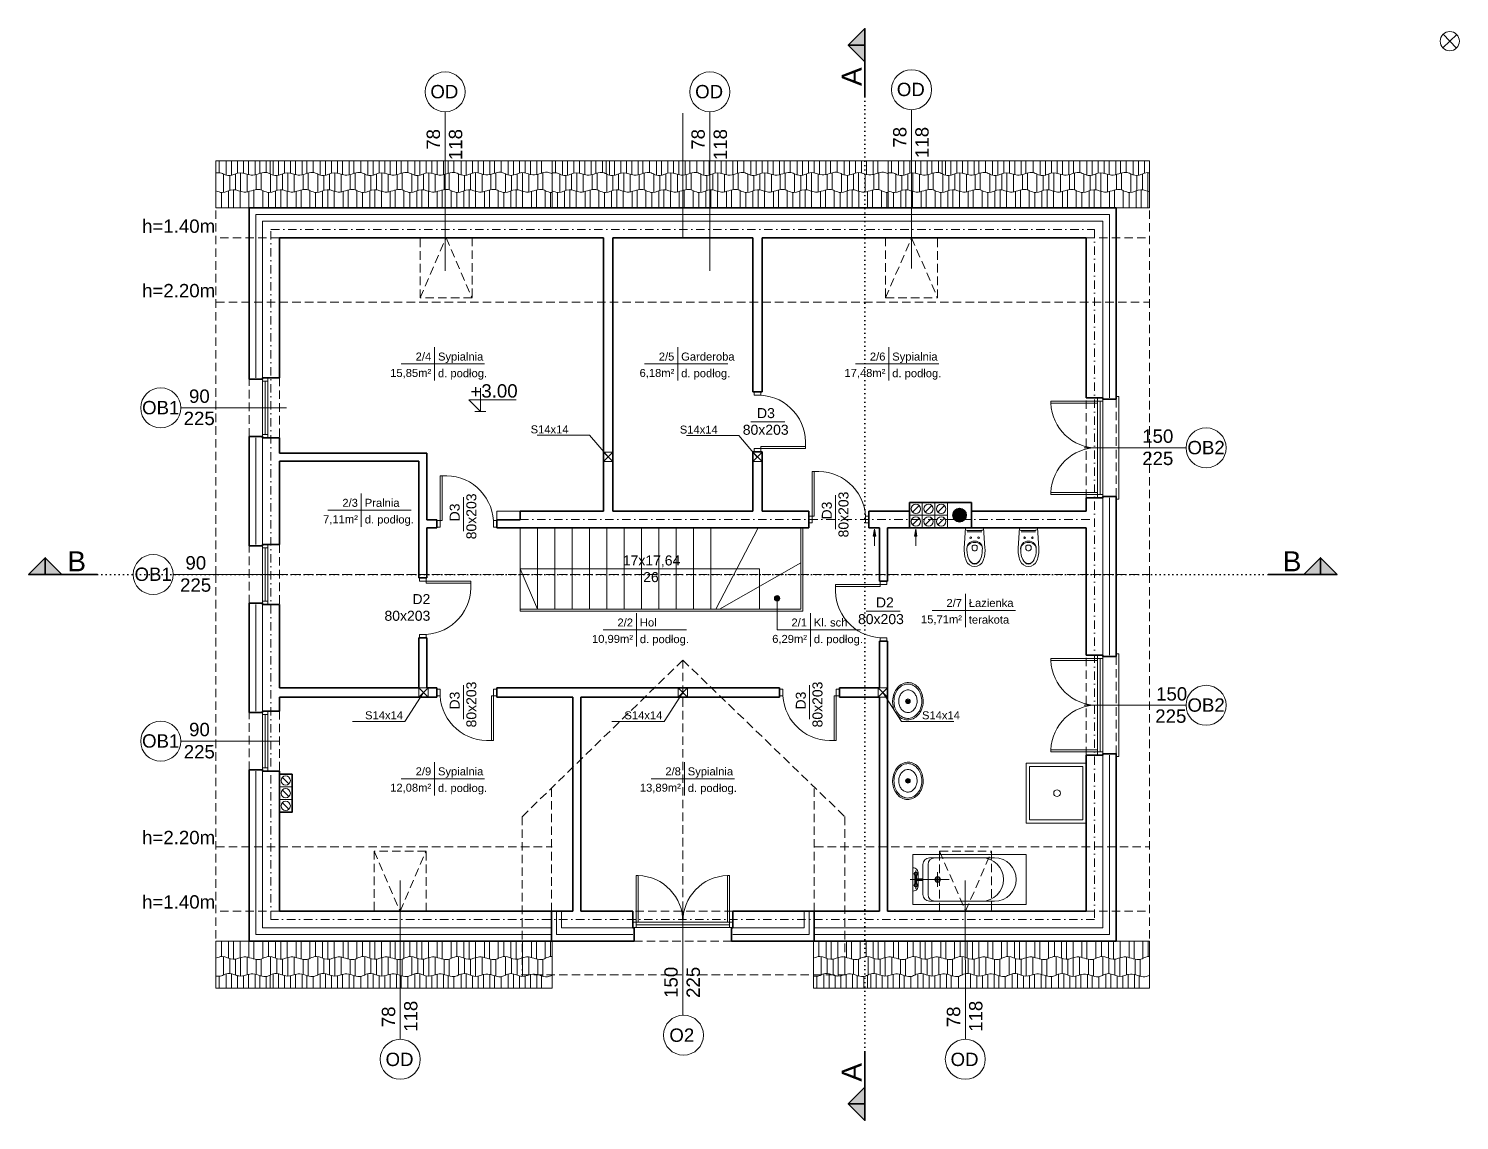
# Model space of a CAD drawing. Header units: millimetres. Extents: x -13512 to 19537, y -6523 to 6166.
# Drawn here: x 2727 to 4873, y -608 to 1030 of the extents above; entities that cross this region are included whole.
import ezdxf

# ---------------------------------------------------------------- set-up
doc = ezdxf.new("R2010")
doc.units = ezdxf.units.MM
for name, pattern in [('DASHDOT', [25.4, 12.7, -6.35, 0, -6.35]), ('DASHED', [19.05, 12.7, -6.35]), ('DOT', [6.35, 0, -6.35])]:
    doc.linetypes.add(name, pattern=pattern)
doc.layers.get('0').update_dxf_attribs({"lineweight": 0})
for name, color, linetype, lineweight in [('A-ELEWACJA CIENKA', 11, 'Continuous', 13), ('A-murowane', 3, 'Continuous', 35), ('A-osie', 7, 'DASHDOT', 5), ('A-p.widokowa', 6, 'Continuous', 15), ('A-p.widokowa-RefEdit0', 6, 'Continuous', 15), ('A-pod', 6, 'DASHED', 15), ('A-schody', 2, 'Continuous', 5), ('A-stolarka', 1, 'Continuous', 5), ('A-w.ocieplenie', 4, 'BATTING', 5), ('A-wykończenie', 4, 'Continuous', 5), ('A17_OPIS_WARSTW', 22, 'Continuous', 9), ('B-linia przekrojowa', 255, 'DOT', 30), ('B-opis', 7, 'Continuous', 0)]:
    doc.layers.add(name, color=color, linetype=linetype, lineweight=lineweight)
doc.layers.add('A-meble', color=7, linetype='Continuous', lineweight=5, true_color=0x8a8a8a)
doc.layers.add('oznaczenia niedr', color=7, linetype='Continuous', lineweight=0, plot=False)
doc.layers.get('A17_OPIS_WARSTW').off()
doc.styles.add('APLUS', font='arial.ttf', dxfattribs={"width": 0.6})
doc.styles.get("Standard").update_dxf_attribs({"font": 'arial.ttf'})
doc.linetypes.add('BATTING', pattern='A,0.00254,-2.54,[134,ltypeshp.shx,S=2.54,R=0,X=-2.54,Y=0],-5.08,[134,ltypeshp.shx,S=2.54,R=180,X=2.54,Y=0],-2.54', length=10.16254)

# ---------------------------------------------------------------- blocks, each defined once
blk = doc.blocks.new('A$C4D3D61A9')
at = {"layer": 'A-stolarka'}
for points in [[(5, 5), (8, 5), (8, 72), (5, 72)], [(0, -5), (5, -5), (5, 5), (0, 5)], [(85, -5), (90, -5), (90, 5), (85, 5)]]:
    blk.add_lwpolyline(points, close=True, dxfattribs=at)
blk.add_arc((13.4, 0.4), 71.8, 3.6579, 94.2871, dxfattribs=at)
blk = doc.blocks.new('A$C386A056A')
at = {"layer": 'A-stolarka'}
for p, q in [((-25, 0), (-25, -90)), ((-17, 0), (-17, -90)), ((-25, -5), (-17, -5)), ((-21, -5), (-21, -85)), ((-25, -85), (-17, -85))]:
    blk.add_line(p, q, dxfattribs=at)
blk = doc.blocks.new('A$C142B1280')
at = {"layer": 'A-stolarka'}
for p, q in [((-8, 150), (-8, 0)), ((-8, 145), (0, 145)), ((-4, 145), (-4, 5)), ((0, 150), (0, 0)), ((-8, 5), (0, 5))]:
    blk.add_line(p, q, dxfattribs=at)
blk = doc.blocks.new('A$C59F40237')
at = {"layer": 'A-p.widokowa-RefEdit0'}
for p, q in [((8.1, 25.6), (8.1, 2.6)), ((18.7, 25.6), (18.7, 0.2)), ((26.4, -1.5), (26.4, 25.6)), ((36.2, 25.6), (36.2, 0.7)), ((49.5, 1.1), (49.5, 25.6)), ((57, -1.2), (57, 25.6)), ((70.1, -0.2), (70.1, 25.6))]:
    blk.add_line(p, q, dxfattribs=at)
blk.add_open_spline([(0, 0), (3.1, 1.3), (11.6, 5), (25.6, -5.2), (40.3, 3.8), (49.5, 1.1), (53.2, 0), (56.8, -1.2), (62.8, -3.2), (68.4, -1), (70.6, 0)], degree=3, knots=[0, 0, 0, 0, 9.666865, 26.644915, 43.34195, 54.677882, 54.677882, 54.677882, 65.547939, 72.653896, 72.653896, 72.653896, 72.653896], dxfattribs=at)
blk = doc.blocks.new('A$C78BC5D11')
at = {"layer": 'A-p.widokowa'}
for p, q in [((0, 27.5), (0, 0)), ((9.1, 24.6), (9.1, 2.2)), ((17.8, 23.7), (17.8, -0.1)), ((25.5, -1.9), (25.5, 25.9)), ((35.3, 26.7), (35.3, 0.3)), ((48.6, 0.7), (48.6, 23.1)), ((56.1, -1.6), (56.1, 23.7))]:
    blk.add_line(p, q, dxfattribs=at)
blk.add_open_spline([(0, 0), (2.8, 1.2), (11, 4.4), (24.7, -5.6), (39.4, 3.5), (48.6, 0.7), (52.4, -0.4), (56, -1.6), (61.9, -3.5), (67.5, -1.4), (69.7, -0.4), (69.7, -0.4), (69.7, -0.4), (69.7, -0.4), (70, -0.2), (70.2, -0.1), (70.5, 0)], degree=3, knots=[73.574951, 73.574951, 73.574951, 73.574951, 82.320761, 99.298811, 115.995846, 127.331778, 127.331778, 127.331778, 138.201835, 145.307792, 145.307792, 145.307792, 145.332598, 145.332598, 145.332598, 146.160665, 146.160665, 146.160665, 146.160665], dxfattribs=at)
blk = doc.blocks.new('A$C3E720E91')
at = {"layer": 'A-p.widokowa'}
for p, q in [((15.4, -18.3), (15.4, 3.2)), ((23.3, 3.6), (23.3, -18.3)), ((32.4, 0.5), (32.4, -18.3)), ((41.1, 0.4), (41.1, -18.4)), ((48.9, -18.3), (48.9, 2.6)), ((58.6, 2.7), (58.6, -18.3)), ((65.6, 0.7), (65.6, -18.3)), ((4.9, -18.3), (4.9, -0.4))]:
    blk.add_line(p, q, dxfattribs=at)
blk = doc.blocks.new('A$C23497A29')
at = {"layer": 'A-p.widokowa'}
for p, q in [((50, 0), (0, 0)), ((0, -70.6), (0, 0)), ((8.1, 0), (8.1, -23)), ((18.7, 0), (18.7, -25.4)), ((26.4, -27.2), (26.4, 0)), ((36.2, 0), (36.2, -24.9)), ((49.5, -24.5), (49.5, 0)), ((57, -26.8), (57, 0)), ((70.1, -25.8), (70.1, 0)), ((501.8, 0), (501.8, -23)), ((504, 0), (504, -70.6)), ((4.9, -70.6), (4.9, -52.7)), ((15.4, -70.6), (15.4, -49.1)), ((23.3, -48.8), (23.3, -70.6)), ((32.4, -51.8), (32.4, -70.6)), ((41.1, -52), (41.1, -70.8)), ((48.9, -70.6), (48.9, -49.7)), ((58.6, -49.6), (58.6, -70.6)), ((65.6, -51.6), (65.6, -70.6)), ((81.1, -51), (81.1, -70.6)), ((0, -70.6), (504, -70.6))]:
    blk.add_line(p, q, dxfattribs=at)
for points, knots in [([(0, -25.6), (3.1, -24.3), (11.6, -20.7), (25.6, -30.8), (40.3, -21.8), (49.5, -24.5), (53.2, -25.6), (56.8, -26.8), (62.8, -28.8), (68.4, -26.7), (70.6, -25.6)], [0, 0, 0, 0, 9.666865, 26.644915, 43.34195, 54.677882, 54.677882, 54.677882, 65.547939, 72.653896, 72.653896, 72.653896, 72.653896]), ([(494.2, -25.6), (496.8, -24.3), (500.2, -22.8), (503.7, -23), (504, -23)], [0, 0, 0, 0, 9.666865, 10.690457, 10.690457, 10.690457, 10.690457]), ([(0, -52.3), (1.6, -52.7), (5.5, -53.1), (9.3, -51.7), (11.5, -50.6), (11.5, -50.6), (11.5, -50.6), (11.5, -50.6), (11.7, -50.5), (12, -50.4), (12.2, -50.2)], [133.300499, 133.300499, 133.300499, 133.300499, 138.201835, 145.307792, 145.307792, 145.307792, 145.332598, 145.332598, 145.332598, 146.160665, 146.160665, 146.160665, 146.160665]), ([(11.5, -50.6), (14.2, -49.4), (22.5, -46.2), (36.2, -56.2), (50.9, -47.2), (60.1, -49.9), (63.8, -51), (67.4, -52.2), (73.4, -54.2), (79, -52), (81.2, -51), (81.2, -51), (81.2, -51), (81.2, -51), (81.4, -50.9), (81.7, -50.7), (82, -50.6)], [73.574951, 73.574951, 73.574951, 73.574951, 82.320761, 99.298811, 115.995846, 127.331778, 127.331778, 127.331778, 138.201835, 145.307792, 145.307792, 145.307792, 145.332598, 145.332598, 145.332598, 146.160665, 146.160665, 146.160665, 146.160665])]:
    blk.add_open_spline(points, degree=3, knots=knots, dxfattribs=at)
for p in [(70.6, -25.6), (141.2, -25.6), (211.8, -25.6), (282.4, -25.6), (353, -25.6), (423.6, -25.6)]:
    blk.add_blockref('A$C59F40237', p, dxfattribs=at)
at = {"layer": 'A-schody'}
for name, p in [('A$C78BC5D11', (11.5, -50.6)), ('A$C78BC5D11', (82, -50.6)), ('A$C78BC5D11', (152.5, -50.6)), ('A$C78BC5D11', (223, -50.6)), ('A$C78BC5D11', (293.5, -50.7)), ('A$C78BC5D11', (363.7, -50.9)), ('A$C78BC5D11', (433.9, -51)), ('A$C3E720E91', (70.5, -52.1)), ('A$C3E720E91', (140.9, -52.3)), ('A$C3E720E91', (212.3, -52.3)), ('A$C3E720E91', (282.6, -52.3)), ('A$C3E720E91', (352, -52.4)), ('A$C3E720E91', (422.7, -52.4))]:
    blk.add_blockref(name, p, dxfattribs=at)
blk = doc.blocks.new('A$C3D9378BC')
at = {"layer": 'A-p.widokowa'}
h = blk.add_hatch(color=256, dxfattribs=at)
h.dxf.hatch_style = 1
h.paths.add_polyline_path([(2, 25), (0, 14.1), (3.9, 14.1)])
blk.add_lwpolyline([(3.9, 14.1), (2, 25), (0, 14.1)], close=True, dxfattribs=at)
blk.add_lwpolyline([(2, 14.1), (2, 0)], dxfattribs=at)
blk = doc.blocks.new('A$C1D237BEF')
at = {"layer": 'A-meble'}
for p, q in [((0, 0), (0, 75)), ((0, 75), (170, 75)), ((25, 70), (122.5, 70)), ((170, 0), (170, 75)), ((3.1, 43.6), (3.1, 31.4)), ((4.4, 51.1), (4.4, 23.5)), ((5.6, 43.6), (5.6, 31.4)), ((7.7, 46.2), (7.7, 38.7)), ((15, 15), (15, 60)), ((22.7, 15), (22.7, 60)), ((37.1, 26.5), (37.1, 48.5)), ((-4.1, 37.5), (54.4, 37.5)), ((5.6, 38.7), (15, 38.7)), ((5.6, 36.2), (15, 36.2)), ((7.7, 36.2), (7.7, 28.9)), ((15, 38.7), (15, 36.2)), ((170, 0), (0, 0)), ((122.5, 5), (25, 5))]:
    blk.add_line(p, q, dxfattribs=at)
for centre, radius in [((4.4, 46.1), 2.76), ((4.4, 46.1), 1.99), ((4.4, 28.9), 2.76), ((4.4, 28.9), 1.99), ((37.1, 37.5), 4.11), ((37.1, 37.5), 2.57)]:
    blk.add_circle(centre, radius, dxfattribs=at)
for centre, radius, start, end in [((25, 60), 10, 90, 180), ((32.7, 60), 10, 90, 180), ((103.4, 37.5), 32.5, 270, 90), ((122.5, 37.5), 32.5, 270, 90), ((0.3, 47.4), 7.5, 350.4581, 92.3604), ((0.3, 27.7), 7.5, 267.6396, 9.5419), ((25, 15), 10, 180, 270), ((32.7, 15), 10, 180, 270)]:
    blk.add_arc(centre, radius, start, end, dxfattribs=at)
blk = doc.blocks.new('A$C228138E2')
at = {"layer": 'A-meble'}
for p, q in [((-2.4, -3.1), (2.2, -3.1)), ((-0.1, -5.4), (-0.1, -0.8))]:
    blk.add_line(p, q, dxfattribs=at)
at = {"layer": 'A-meble', "linetype": 'Continuous'}
for points in [[(-1, -31.1, 0.117634), (7.6, -29.3, 0.104469), (15.5, -23.4, 0.090016), (20.6, -14.7, 0.08192), (22.8, -3.8, 0.08192), (21.3, 7.2, 0.090016), (16.7, 16.1, 0.104469), (9.3, 22.6, 0.117634), (0.8, 24.9, 0.117634), (-7.8, 23.1, 0.104469), (-15.7, 17.2, 0.090016), (-20.8, 8.5, 0.08192), (-23, -2.4, 0.08192), (-21.5, -13.4, 0.090016), (-16.9, -22.4, 0.104469), (-9.5, -28.8, 0.117634)], [(-0.5, -28.9, 0.118622), (7.3, -27.1, 0.104678), (14.4, -21.6, 0.089562), (19, -13.5, 0.081185), (20.8, -3.4, 0.081185), (19.3, 6.7, 0.089562), (14.9, 14.9, 0.104678), (8, 20.7, 0.118622), (0.3, 22.7, 0.118622), (-7.5, 20.9, 0.104678), (-14.6, 15.3, 0.089562), (-19.2, 7.3, 0.081185), (-21, -2.8, 0.081185), (-19.5, -12.9, 0.089562), (-15.2, -21.1, 0.104678), (-8.2, -26.9, 0.118622)], [(-0.3, -20.1, 0.118283), (4.9, -18.9, 0.104607), (9.5, -15.2, 0.089718), (12.5, -9.9, 0.081436), (13.7, -3.3, 0.081436), (12.7, 3.4, 0.089718), (9.8, 8.8, 0.104607), (5.2, 12.6, 0.118283), (0.1, 13.9, 0.118283), (-5.1, 12.7, 0.104607), (-9.7, 9, 0.089718), (-12.7, 3.7, 0.081436), (-13.9, -3, 0.081436), (-12.9, -9.6, 0.089718), (-10, -15, 0.104607), (-5.4, -18.8, 0.118283)]]:
    blk.add_lwpolyline(points, format="xyb", close=True, dxfattribs=at)
at = {"layer": 'A-meble'}
for radius in [3.43, 2.29]:
    blk.add_circle((-0.1, -3.1), radius, dxfattribs=at)
blk = doc.blocks.new('A$C7B764E71')
at = {"layer": 'A-meble'}
for points in [[(-90, 0), (-90, 90), (0, 90), (0, 0)], [(-85, 5), (-85, 85), (-5, 85), (-5, 5)]]:
    blk.add_lwpolyline(points, close=True, dxfattribs=at)
blk.add_circle((-43.9, 45), 5, dxfattribs=at)
at = {"layer": 'A-meble', "style": 'APLUS', "width": 0.8, "flags": 9}
blk.add_attdef('ESTCODE', (-90, 90), '', height=0.0213, dxfattribs=at)
blk = doc.blocks.new('A$C19D832B9')
at = {"layer": 'A-meble'}
blk.add_lwpolyline([(49.5, -12.6, -0.108747), (30.3, -15.5), (0, -13.5), (0, 13.5), (30.3, 15.5, -0.108747), (49.5, 12.6, -0.297002), (58.1, 0, -0.297002)], format="xyb", close=True, dxfattribs=at)
for points in [[(2.9, -13.7), (3.8, -11.4, 0.092626), (3.9, -10.6), (3.9, 10.3, 0.110215), (3.7, 11.1), (2.5, 13.7)], [(33.4, -11.5, 0.140223), (47.8, -8.2, 0.280577), (53.5, 0, 0.280577), (47.8, 8.2, 0.140223), (33.4, 11.5, 0.496783), (19.9, 0, 0.496783), (33.4, -11.5, -0.492052), (21.8, 0, -0.492052), (33.4, 11.5)], [(32.2, -3.9), (28.2, -3.9, -0.414214), (26.2, -1.9), (26.2, 0), (26.2, 1.8, -0.414214), (28.2, 3.8), (32.2, 3.8)], [(47.6, -8.4, 0.255814), (54.7, 0, 0.255814), (47.6, 8.4)]]:
    blk.add_lwpolyline(points, format="xyb", dxfattribs=at)
blk.add_lwpolyline([(6.1, -11), (6.1, 10.7)], dxfattribs=at)
for centre in [(14.8, 5.8), (14.8, -5.8)]:
    blk.add_circle(centre, 1.28, dxfattribs=at)
blk.add_arc((30.4, 0), 4.2, 294.6859, 65.3141, dxfattribs=at)
blk = doc.blocks.new('A$C206D636A')
at = {"layer": 'A-murowane'}
h = blk.add_hatch(color=256, dxfattribs=at)
h.dxf.hatch_style = 1
h.paths.add_polyline_path([(-180, -416, 1), (-200, -416, 0.178765), (-197.6, -422.5), (-182.4, -422.5, 0.178765)])
h.paths.add_polyline_path([(-182.4, -422.5), (-197.6, -422.5, 0.460566)])
for p, q in [((-265, -397), (-265, -435)), ((-265, -397), (-172, -397)), ((-172, -397), (-172, -435))]:
    blk.add_line(p, q, dxfattribs=at)
blk.add_circle((-190, -416), 10, dxfattribs=at)
at = {"layer": 'A-p.widokowa'}
for p, q in [((-260.4, -411.4), (-250.6, -401.6)), ((-246, -397), (-246, -435)), ((-241.4, -411.4), (-231.6, -401.6)), ((-227, -397), (-227, -435)), ((-222.4, -411.4), (-212.6, -401.6)), ((-208, -397), (-208, -435)), ((-265, -416), (-208, -416)), ((-260.4, -430.4), (-250.6, -420.6)), ((-241.4, -430.4), (-231.6, -420.6)), ((-222.4, -430.4), (-212.6, -420.6))]:
    blk.add_line(p, q, dxfattribs=at)
for centre in [(-255.5, -406.5), (-236.5, -406.5), (-217.5, -406.5), (-255.5, -425.5), (-236.5, -425.5), (-217.5, -425.5)]:
    blk.add_circle(centre, 7, dxfattribs=at)
blk = doc.blocks.new('A$C560A2D75')
at = {"layer": 'A-murowane'}
h = blk.add_hatch(color=256, dxfattribs=at)
h.dxf.hatch_style = 1
h.paths.add_polyline_path([(-78.5, 25), (-53.5, 0), (-103.5, 0)])
blk.add_line((-103.5, 0), (0, 0), dxfattribs=at)
blk.add_lwpolyline([(-78.5, 0), (-78.5, 25), (-53.5, 0), (-103.5, 0), (-78.5, 25)], dxfattribs=at)
blk = doc.blocks.new('A$C7E556D42')
at = {"layer": 'B-linia przekrojowa'}
for p, q in [((-877, -1515.3), (-877, 18.8)), ((-2027.5, -800), (-272.5, -800))]:
    blk.add_line(p, q, dxfattribs=at)
at = {"layer": 'A17_OPIS_WARSTW', "xscale": -1, "rotation": 90}
blk.add_blockref('A$C560A2D75', (-877, -84.7), dxfattribs=at)
at = {"layer": 'A17_OPIS_WARSTW'}
blk.add_blockref('A$C560A2D75', (-2027.5, -800), dxfattribs=at)
at = {"layer": 'A17_OPIS_WARSTW', "xscale": -1}
blk.add_blockref('A$C560A2D75', (-272.5, -800), dxfattribs=at)
at = {"layer": 'A17_OPIS_WARSTW', "rotation": 90}
blk.add_blockref('A$C560A2D75', (-877, -1515.3), dxfattribs=at)
at = {"layer": 'B-opis', "char_height": 30, "rotation": 90}
for insert, attachment_point in [((-911.8, -39.3), 3), ((-911.8, -1560.7), 1)]:
    blk.add_mtext_dynamic_manual_height_columns('A', width=13.143, gutter_width=12.5, heights=[0], dxfattribs=dict(at, insert=insert, attachment_point=attachment_point))
at = {"layer": 'B-opis', "char_height": 30, "attachment_point": 1}
for insert in [(-2072.8, -765.2), (-250.4, -765.2)]:
    blk.add_mtext_dynamic_manual_height_columns('B', width=13.143, gutter_width=12.5, heights=[0], dxfattribs=dict(at, insert=insert))
blk = doc.blocks.new('A$C443F3476')
at = {"layer": 'A-p.widokowa'}
for p, q in [((19, 57), (0, 57)), ((4.6, 52.4), (14.4, 42.6)), ((19, 57), (19, 0)), ((19, 38), (0, 38)), ((4.6, 33.4), (14.4, 23.6)), ((19, 19), (0, 19)), ((19, 0), (0, 0)), ((4.6, 14.4), (14.4, 4.6))]:
    blk.add_line(p, q, dxfattribs=at)
for centre in [(9.5, 47.5), (9.5, 28.5), (9.5, 9.5)]:
    blk.add_circle(centre, 7, dxfattribs=at)
blk = doc.blocks.new('A$C0FE335D2')
at = {"layer": 'A-p.widokowa'}
for p, q in [((0, 0), (14, -14)), ((0, -14), (14, 0))]:
    blk.add_line(p, q, dxfattribs=at)
blk.add_lwpolyline([(0, 0), (14, 0), (14, -14), (0, -14), (0, 0)], dxfattribs=at)

msp = doc.modelspace()

# ---------------------------------------------------------------- hatches: boundary and pattern name
at = {"layer": 'B-opis'}
h = msp.add_hatch(color=256, dxfattribs=at)
h.dxf.hatch_style = 1
edge = h.paths.add_edge_path()
edge.add_arc((3849.7, 175.2), 4.09, 0, 360)

# ---------------------------------------------------------------- linework, layer by layer
for p, q in [((3103.3, 716), (3103.3, 716)), ((3387.2, 472.8), (3458.4, 472.8)), ((3387.2, 472.8), (3404.7, 455.3)), ((3404.7, 455.3), (3404.7, 490.3)), ((3412.9, 455.3), (3396.4, 455.3))]:
    msp.add_line(p, q)
at = {"layer": 'A-ELEWACJA CIENKA'}
msp.add_line((3708.3, 716), (3708.3, 902.9), dxfattribs=at)
at = {"layer": 'A-murowane'}
for p, q in [((3058.3, 761), (3058.3, 504)), ((3058.3, 761), (4358.3, 761)), ((3103.3, 716), (3589.3, 716)), ((3103.3, 716), (3103.3, 506)), ((3589.3, 716), (3589.3, 306)), ((3603.3, 716), (3603.3, 306)), ((3603.3, 716), (3813.3, 716)), ((3813.3, 716), (3813.3, 485)), ((3827.3, 716), (3827.3, 485)), ((3827.3, 716), (4313.3, 716)), ((4313.3, 716), (4313.3, 476)), ((3078.3, 506), (3103.3, 506)), ((3813.3, 485), (3827.3, 485)), ((4313.3, 476), (4338.3, 476)), ((3058.3, 418), (3058.3, 254)), ((3078.3, 416), (3103.3, 416)), ((3103.3, 416), (3103.3, 393)), ((3103.3, 393), (3324.3, 393)), ((3324.3, 393), (3324.3, 293)), ((3813.3, 395), (3827.3, 395)), ((3813.3, 395), (3813.3, 306)), ((3827.3, 395), (3827.3, 306)), ((3103.3, 381), (3312.3, 381)), ((3103.3, 381), (3103.3, 256)), ((3312.3, 381), (3312.3, 206)), ((4313.3, 326), (4338.3, 326)), ((4313.3, 326), (4313.3, 306)), ((3464.3, 306), (3464.3, 293)), ((3464.3, 306), (3589.3, 306)), ((3603.3, 306), (3813.3, 306)), ((3827.3, 306), (3897.3, 306)), ((3897.3, 306), (3897.3, 281)), ((3987.3, 306), (3987.3, 281)), ((3987.3, 306), (4048.3, 306)), ((4141.3, 306), (4313.3, 306)), ((3324.3, 293), (3339.3, 293)), ((3324.3, 281), (3339.3, 281)), ((3324.3, 281), (3324.3, 206)), ((3339.3, 293), (3339.3, 281)), ((3429.3, 293), (3464.3, 293)), ((3429.3, 293), (3429.3, 281)), ((3429.3, 281), (3464.3, 281)), ((3464.3, 281), (3897.3, 281)), ((3987.3, 281), (4003.3, 281)), ((4003.3, 281), (4003.3, 201)), ((4015.3, 281), (4015.3, 201)), ((4015.3, 281), (4313.3, 281)), ((4313.3, 281), (4313.3, 90)), ((3078.3, 256), (3103.3, 256)), ((3324.3, 206), (3312.3, 206)), ((4003.3, 201), (4015.3, 201)), ((3058.3, 168), (3058.3, 4)), ((3078.3, 166), (3103.3, 166)), ((3103.3, 166), (3103.3, 41)), ((3324.3, 116), (3312.3, 116)), ((3312.3, 116), (3312.3, 41)), ((3324.3, 116), (3324.3, 41)), ((4003.3, 111), (4015.3, 111)), ((4003.3, 111), (4003.3, 41)), ((4015.3, 111), (4015.3, -294)), ((4313.3, 90), (4338.3, 90)), ((3103.3, 41), (3312.3, 41)), ((3103.3, 27), (3339.3, 27)), ((3103.3, 27), (3103.3, 6)), ((3324.3, 41), (3339.3, 41)), ((3339.3, 41), (3339.3, 27)), ((3429.3, 41), (3429.3, 27)), ((3429.3, 41), (3853.3, 41)), ((3429.3, 27), (3543.3, 27)), ((3543.3, 27), (3543.3, -294)), ((3555.3, 27), (3555.3, -294)), ((3555.3, 27), (3853.3, 27)), ((3853.3, 41), (3853.3, 27)), ((3943.3, 41), (3943.3, 27)), ((3943.3, 41), (4003.3, 41)), ((3943.3, 27), (4003.3, 27)), ((4003.3, 27), (4003.3, -294)), ((3078.3, 6), (3103.3, 6)), ((4313.3, -60), (4338.3, -60)), ((4313.3, -60), (4313.3, -294)), ((3058.3, -82), (3058.3, -339)), ((3078.3, -84), (3103.3, -84)), ((3103.3, -84), (3103.3, -294)), ((3103.3, -294), (3543.3, -294)), ((3511.3, -339), (3511.3, -294)), ((3555.3, -294), (3633.3, -294)), ((3633.3, -294), (3633.3, -319)), ((3783.3, -294), (3783.3, -319)), ((3783.3, -294), (4003.3, -294)), ((3905.3, -339), (3905.3, -294)), ((4015.3, -294), (4313.3, -294))]:
    msp.add_line(p, q, dxfattribs=at)
for points in [[(4358.3, 474), (4358.3, 761)], [(3078.3, 506), (3078.3, 504), (3058.3, 504)], [(4338.3, 476), (4338.3, 474), (4358.3, 474)], [(3078.3, 416), (3078.3, 418), (3058.3, 418)], [(4338.3, 90), (4338.3, 88), (4358.3, 88), (4358.3, 328)], [(4338.3, 326), (4338.3, 328), (4358.3, 328)], [(3078.3, 256), (3078.3, 254), (3058.3, 254)], [(3078.3, 166), (3078.3, 168), (3058.3, 168)], [(3078.3, 6), (3078.3, 4), (3058.3, 4)], [(4338.3, -60), (4338.3, -58), (4358.3, -58), (4358.3, -339)], [(3078.3, -84), (3078.3, -82), (3058.3, -82)], [(3103.3, -88.7), (3122.3, -88.7), (3122.3, -145.7), (3103.3, -145.7)], [(3633.3, -319), (3635.3, -319), (3635.3, -339), (3058.3, -339)], [(3783.3, -319), (3781.3, -319), (3781.3, -339), (4358.3, -339)]]:
    msp.add_lwpolyline(points, dxfattribs=at)
at = {"layer": 'A-osie'}
for p, q in [((3090.8, -306.5), (3090.8, 728.5)), ((3090.8, 728.5), (4325.8, 728.5)), ((4325.8, 728.5), (4325.8, -306.5)), ((3464.3, 293.5), (4325.8, 293.5)), ((4325.8, -306.5), (3090.8, -306.5))]:
    msp.add_line(p, q, dxfattribs=at)
at = {"layer": 'A-p.widokowa'}
for p, q in [((4016.3, 831.6), (4408.3, 831.6)), ((4016.3, 831.6), (4016.3, 761)), ((4021.2, 831.6), (4021.2, 813.7)), ((4031.7, 831.6), (4031.7, 810.1)), ((4039.6, 809.8), (4039.6, 831.6)), ((4048.7, 812.8), (4048.7, 831.6)), ((4057.4, 813), (4057.4, 831.8)), ((4065.2, 831.6), (4065.2, 810.7)), ((4074.9, 810.6), (4074.9, 831.6)), ((4081.9, 812.6), (4081.9, 831.6)), ((4097.4, 812), (4097.4, 831.6)), ((4373.2, 831.6), (4373.2, 813.7)), ((4383.7, 831.6), (4383.7, 810.1)), ((4391.6, 809.8), (4391.6, 831.6)), ((4400.7, 812.8), (4400.7, 831.6)), ((4408.3, 761), (4408.3, 831.6)), ((4380, 784.4), (4380, 811.9)), ((4389.1, 787.3), (4389.1, 809.6)), ((4397.8, 788.1), (4397.8, 812)), ((4405.5, 813.8), (4405.5, 785.9)), ((4024.4, 761), (4024.4, 784)), ((4035, 761), (4035, 786.4)), ((4042.8, 788.2), (4042.8, 761)), ((4052.5, 761), (4052.5, 785.9)), ((4065.8, 785.5), (4065.8, 761)), ((4073.3, 787.8), (4073.3, 761)), ((4086.5, 786.8), (4086.5, 761)), ((4066.3, 761), (4016.3, 761)), ((4358.3, 761), (4408.3, 761)), ((4358.3, -339), (4408.3, -339))]:
    msp.add_line(p, q, dxfattribs=at)
for points in [[(4358.3, 328), (4358.3, 324), (4362.3, 324), (4362.3, 474), (4362.3, 478), (4358.3, 478)], [(4358.3, -58), (4358.3, -62), (4362.3, -62), (4362.3, 88), (4362.3, 92), (4358.3, 92)]]:
    msp.add_lwpolyline(points, dxfattribs=at)
for points, knots in [([(4016.3, 813.3), (4017.9, 813.7), (4021.8, 814.1), (4025.6, 812.7), (4027.8, 811.6), (4027.8, 811.6), (4027.8, 811.6), (4027.8, 811.6), (4028.1, 811.5), (4028.3, 811.4), (4028.6, 811.2)], [133.300499, 133.300499, 133.300499, 133.300499, 138.201835, 145.307792, 145.307792, 145.307792, 145.332598, 145.332598, 145.332598, 146.160665, 146.160665, 146.160665, 146.160665]), ([(4027.8, 811.6), (4030.6, 810.4), (4038.8, 807.2), (4052.5, 817.2), (4067.2, 808.2), (4076.4, 810.9), (4080.1, 812), (4083.7, 813.2), (4089.7, 815.2), (4095.3, 813), (4097.5, 812), (4097.5, 812), (4097.5, 812), (4097.5, 812), (4097.8, 811.9), (4098, 811.7), (4098.3, 811.6)], [73.574951, 73.574951, 73.574951, 73.574951, 82.320761, 99.298811, 115.995846, 127.331778, 127.331778, 127.331778, 138.201835, 145.307792, 145.307792, 145.307792, 145.332598, 145.332598, 145.332598, 146.160665, 146.160665, 146.160665, 146.160665]), ([(4380, 811.9), (4382.8, 810.7), (4391, 807.5), (4400.5, 814.3), (4407.2, 813.7), (4408.3, 813.5)], [73.574951, 73.574951, 73.574951, 73.574951, 82.320761, 99.298811, 102.849664, 102.849664, 102.849664, 102.849664]), ([(4016.3, 786.6), (4019.4, 785.3), (4027.9, 781.6), (4042, 791.8), (4056.6, 782.8), (4065.8, 785.5), (4069.6, 786.6), (4073.2, 787.8), (4079.1, 789.8), (4084.7, 787.7), (4086.9, 786.6)], [0, 0, 0, 0, 9.666865, 26.644915, 43.34195, 54.677882, 54.677882, 54.677882, 65.547939, 72.653896, 72.653896, 72.653896, 72.653896])]:
    msp.add_open_spline(points, degree=3, knots=knots, dxfattribs=at)
at = {"layer": 'A-p.widokowa-RefEdit0'}
for p, q in [((4377.4, 761), (4377.4, 784)), ((4388, 761), (4388, 786.4)), ((4395.7, 788.2), (4395.7, 761)), ((4405.5, 761), (4405.5, 785.9))]:
    msp.add_line(p, q, dxfattribs=at)
msp.add_open_spline([(4369.3, 786.6), (4372.4, 785.3), (4380.9, 781.6), (4393.9, 791.1), (4403.9, 786.2), (4408.3, 785.2)], degree=3, knots=[0, 0, 0, 0, 9.666865, 26.644915, 40.231997, 40.231997, 40.231997, 40.231997], dxfattribs=at)
at = {"layer": 'A-pod'}
for p, q in [((3008.3, 211), (3008.3, 761)), ((4408.3, 211), (4408.3, 761)), ((3103.3, 716), (3008.3, 716)), ((4313.3, 716), (4408.3, 716)), ((3008.3, 619.3), (4408.3, 619.3)), ((3058.3, 418), (3058.3, 504)), ((3103.3, 506), (3103.3, 416)), ((4313.3, 326), (4313.3, 476)), ((4358.3, 474), (4358.3, 328)), ((3058.3, 168), (3058.3, 254)), ((3103.3, 256), (3103.3, 166)), ((3008.3, 211), (3008.3, -339)), ((3008.3, 211), (4408.3, 211)), ((4408.3, 211), (4408.3, -339)), ((4313.3, -60), (4313.3, 90)), ((4358.3, 88), (4358.3, -58)), ((3467.3, -152.3), (3708.3, 82.5)), ((3708.3, 82.5), (3951.3, -152.2)), ((3708.3, 82.5), (3708.3, -389.3)), ((3058.3, -82), (3058.3, 4)), ((3103.3, 6), (3103.3, -84)), ((3511.3, -294), (3511.3, -109.4)), ((3905.3, -294), (3905.3, -107.8)), ((3467.3, -152.3), (3467.3, -383.2)), ((3951.3, -152.2), (3951.3, -389.6)), ((3008.3, -197.3), (3512.3, -197.3)), ((3906.3, -197.3), (4408.3, -197.3)), ((3103.3, -294), (3008.3, -294)), ((3783.3, -294), (3633.3, -294)), ((4313.3, -294), (4408.3, -294)), ((3635.3, -339), (3781.3, -339)), ((3465.7, -389.6), (3953, -389.6))]:
    msp.add_line(p, q, dxfattribs=at)
for points in [[(3314.3, 626), (3314.3, 716), (3392.3, 716), (3392.3, 626)], [(4090.3, 626), (4090.3, 716), (4012.3, 716), (4012.3, 626)], [(3245.3, -204), (3245.3, -294), (3323.3, -294), (3323.3, -204)], [(4171.3, -204), (4171.3, -294), (4093.3, -294), (4093.3, -204)]]:
    msp.add_lwpolyline(points, close=True, dxfattribs=at)
for points in [[(3314.3, 626), (3353.3, 716), (3392.3, 626)], [(4012.3, 626), (4051.3, 716), (4090.3, 626)], [(3245.3, -204), (3284.3, -294), (3323.3, -204)], [(4093.3, -204), (4132.3, -294), (4171.3, -204)]]:
    msp.add_lwpolyline(points, dxfattribs=at)
at = {"layer": 'A-schody'}
for p, q in [((3464.3, 156), (3464.3, 281)), ((3490.3, 159), (3490.3, 281)), ((3516.3, 159), (3516.3, 281)), ((3542.3, 159), (3542.3, 281)), ((3568.3, 159), (3568.3, 281)), ((3594.3, 159), (3594.3, 281)), ((3620.3, 159), (3620.3, 281)), ((3646.3, 159), (3646.3, 281)), ((3672.3, 159), (3672.3, 281)), ((3698.3, 159), (3698.3, 281)), ((3724.3, 159), (3724.3, 281)), ((3750.3, 159), (3750.3, 281)), ((3757.7, 159), (3821.5, 281)), ((3885.3, 159), (3885.3, 281)), ((3888.3, 156), (3888.3, 281)), ((3464.3, 219.5), (3823.3, 219.5)), ((3464.3, 219.5), (3490.3, 159)), ((3763.3, 159), (3885.3, 228.3)), ((3823.3, 159), (3823.3, 219.5)), ((3464.3, 159), (3885.3, 159)), ((3464.3, 156), (3888.3, 156)), ((3763.3, 159), (3885.3, 159)), ((3058.3, -294), (3058.3, -339))]:
    msp.add_line(p, q, dxfattribs=at)
at = {"layer": 'A-stolarka'}
for p, q in [((3379.3, 276.1), (3379.3, 327.1)), ((3429.3, 293), (3429.3, 306)), ((3464.3, 306), (3429.3, 306))]:
    msp.add_line(p, q, dxfattribs=at)
for points in [[(4330.3, 471), (4260.3, 471), (4260.3, 468), (4330.3, 468)], [(4330.3, 331), (4260.3, 331), (4260.3, 334), (4330.3, 334)], [(4330.3, 85), (4260.3, 85), (4260.3, 82), (4330.3, 82)], [(4330.3, -55), (4260.3, -55), (4260.3, -52), (4330.3, -52)], [(3638.3, -310.6), (3638.3, -240.6), (3641.3, -240.6), (3641.3, -310.6)], [(3778.3, -310.6), (3778.3, -240.6), (3775.3, -240.6), (3775.3, -310.6)]]:
    msp.add_lwpolyline(points, dxfattribs=at)
for centre, start, end in [((4329.1, 469.8), 181.5298, 270.9791), ((4329.1, 332.2), 89.0209, 178.4702), ((4329.1, 83.8), 181.5298, 270.9791), ((4329.1, -53.8), 89.0209, 178.4702), ((3639.5, -309.4), 359.0209, 88.4702), ((3777.2, -309.4), 91.5298, 180.9791)]:
    msp.add_arc(centre, 68.8, start, end, dxfattribs=at)
at = {"layer": 'A-w.ocieplenie'}
for p, q in [((3068.3, 751), (4348.3, 751)), ((3068.3, 751), (3068.3, 506)), ((4348.3, 751), (4348.3, 476)), ((3068.3, 416), (3068.3, 256)), ((4348.3, 326), (4348.3, 90)), ((3068.3, 166), (3068.3, 6)), ((4348.3, -60), (4348.3, -329)), ((3068.3, -84), (3068.3, -329)), ((3068.3, -329), (3512.3, -329)), ((3518.8, -329), (3633.3, -329)), ((3783.3, -329), (3898, -329)), ((3905.3, -329), (4348.3, -329))]:
    msp.add_line(p, q, dxfattribs=at)
at = {"layer": 'A-w.ocieplenie', "ltscale": 0.7}
for p, q in [((3518.8, -294), (3518.8, -329)), ((3898, -294), (3898, -329))]:
    msp.add_line(p, q, dxfattribs=at)
at = {"layer": 'A-wykończenie'}
for p, q in [((3078.3, 741), (3078.3, 506)), ((3078.3, 741), (4338.3, 741)), ((4338.3, 741), (4338.3, 476)), ((3078.3, 416), (3078.3, 256)), ((4338.3, 326), (4338.3, 90)), ((3078.3, 166), (3078.3, 6)), ((4338.3, -60), (4338.3, -319)), ((3078.3, -84), (3078.3, -319)), ((3526.3, -319), (3526.3, -294)), ((3890.3, -319), (3890.3, -294)), ((3078.3, -319), (3511.3, -319)), ((3526.3, -319), (3633.3, -319)), ((3783.3, -319), (3890.3, -319)), ((3905.3, -319), (4338.3, -319))]:
    msp.add_line(p, q, dxfattribs=at)
at = {"layer": 'B-opis'}
for p, q in [((3351.9, 666.7), (3352, 905.5)), ((3748.9, 666.7), (3749, 905.5)), ((4051.3, 669.9), (4051.3, 908.7)), ((3336.1, 501.8), (3336.1, 551.8)), ((3700.7, 501.8), (3700.7, 551.8)), ((4017.2, 501.8), (4017.2, 551.8)), ((3286.1, 526.8), (3411.1, 526.8)), ((3650.7, 526.8), (3775.7, 526.8)), ((3967.2, 526.8), (4092.2, 526.8)), ((3114.2, 461), (2955.5, 461)), ((3810.5, 440), (3861.4, 440)), ((4309.9, 401), (4462.9, 401)), ((4360.7, 401), (4454.7, 401)), ((3226.2, 282.3), (3226.2, 332.3)), ((3379.3, 276.1), (3379.3, 327.1)), ((3937.3, 278.9), (3937.3, 329.9)), ((3176.2, 307.3), (3301.2, 307.3)), ((3103.3, 211), (2944.1, 211)), ((3849.7, 127.9), (3849.7, 175.2)), ((4132, 132.2), (4132, 182.2)), ((3638.8, 102.9), (3638.8, 152.9)), ((3899.7, 102.9), (3899.7, 152.9)), ((3983.3, 156), (4034.3, 156)), ((4082, 157.2), (4207, 157.2)), ((3588.8, 127.9), (3713.8, 127.9)), ((3849.7, 127.9), (3974.7, 127.9)), ((3379.3, -6.1), (3379.3, 44.9)), ((3898.3, -6.1), (3898.3, 44.9)), ((4309.9, 14.8), (4462.9, 14.8)), ((3103.3, -39), (2955.5, -39)), ((3336.1, -120.4), (3336.1, -70.4)), ((3710.6, -120.4), (3710.6, -70.4)), ((3286.1, -95.4), (3411.1, -95.4)), ((3660.6, -95.4), (3785.6, -95.4)), ((3284.7, -247.9), (3284.7, -486.7)), ((4131.9, -247.9), (4132, -486.7)), ((3708.3, -281.6), (3708.3, -450))]:
    msp.add_line(p, q, dxfattribs=at)
for points in [[(3596.3, 387.3), (3568.4, 420), (3489.9, 420)], [(3820, 387), (3792.1, 419.7), (3713.6, 419.7)], [(3319.3, 34), (3291.4, -9.5), (3212.9, -9.5)], [(3708.2, 34), (3680.3, -9.5), (3601.8, -9.5)], [(4008.3, 34), (4036.3, -9.5), (4114.8, -9.5)]]:
    msp.add_lwpolyline(points, dxfattribs=at)
for centre, radius in [((4051.3, 938.2), 30), ((3351.9, 935), 30), ((3748.9, 935), 30), ((2925.5, 460.9), 30), ((4492.9, 401), 30), ((2914.1, 210.9), 30), ((3849.7, 175.2), 4.09), ((4492.9, 14.8), 30), ((2925.5, -39.1), 30), ((3709.3, -480), 30), ((3284.6, -516.2), 30), ((4131.9, -516.2), 30)]:
    msp.add_circle(centre, radius, dxfattribs=at)
at = {"layer": 'oznaczenia niedr'}
for p, q in [((4868.8, 1020.8), (4847.8, 1001.2)), ((4858.3, 1011), (4848.5, 1021.5)), ((4858.3, 1011), (4868.2, 1000.5))]:
    msp.add_line(p, q, dxfattribs=at)
msp.add_circle((4858.3, 1011), 14.4, dxfattribs=at)

# ---------------------------------------------------------------- block references
msp.add_blockref('A$C206D636A', (4313.3, 716))
at = {"layer": 'A-meble', "rotation": 270}
for p in [(4145.9, 281), (4226.6, 281)]:
    msp.add_blockref('A$C19D832B9', p, dxfattribs=at)
at = {"layer": 'A-p.widokowa', "extrusion": (0, 0, -1), "zscale": -1, "rotation": 180}
for p in [(-4086.9, 786.6), (-4157.5, 786.6), (-4228.1, 786.6), (-4298.7, 786.6)]:
    msp.add_blockref('A$C59F40237', p, dxfattribs=at)
at = {"layer": 'A-p.widokowa'}
msp.add_blockref('A$C3D9378BC', (4055.5, 254.2), dxfattribs=at)
at = {"layer": 'A-schody', "xscale": -1, "rotation": 180}
for p in [(3008.3, 761), (3512.3, 761)]:
    msp.add_blockref('A$C23497A29', p, dxfattribs=at)
at = {"layer": 'A-schody', "extrusion": (0, 0, -1), "zscale": -1, "rotation": 180}
for name, p in [('A$C3E720E91', (-4086.8, 813.1)), ('A$C3E720E91', (-4157.2, 813.3)), ('A$C3E720E91', (-4228.6, 813.3)), ('A$C3E720E91', (-4298.9, 813.3)), ('A$C78BC5D11', (-4027.8, 811.6)), ('A$C78BC5D11', (-4098.3, 811.6)), ('A$C78BC5D11', (-4168.8, 811.6)), ('A$C78BC5D11', (-4239.3, 811.6)), ('A$C78BC5D11', (-4309.8, 811.7))]:
    msp.add_blockref(name, p, dxfattribs=at)
at = {"layer": 'A-schody'}
for name, p in [('A$C142B1280', (4338.3, 326)), ('A$C3D9378BC', (3993.9, 254.2)), ('A$C142B1280', (4338.3, -60)), ('A$C228138E2', (4045.9, 24)), ('A$C228138E2', (4045.9, -95.4)), ('A$C7B764E71', (4313.3, -162)), ('A$C1D237BEF', (4053.3, -284)), ('A$C23497A29', (3008.3, -339)), ('A$C23497A29', (3904.3, -339))]:
    msp.add_blockref(name, p, dxfattribs=at)
at = {"layer": 'A-schody', "rotation": 90}
msp.add_blockref('A$C142B1280', (3783.3, -310.6), dxfattribs=at)
at = {"layer": 'A-stolarka', "xscale": -1}
for name, p, rotation in [('A$C386A056A', (3103.3, 416), 180), ('A$C4D3D61A9', (3820.3, 395), 270), ('A$C4D3D61A9', (4009.3, 201), 90)]:
    msp.add_blockref(name, p, dxfattribs=dict(at, rotation=rotation))
at = {"layer": 'A-stolarka'}
for name, p in [('A$C4D3D61A9', (3897.3, 293.5)), ('A$C4D3D61A9', (3339.3, 287)), ('A$C386A056A', (3103.3, 256)), ('A$C386A056A', (3103.3, 6))]:
    msp.add_blockref(name, p, dxfattribs=at)
for p, rotation in [((3318.3, 206), 270), ((3429.3, 34), 180), ((3943.3, 34), 180)]:
    msp.add_blockref('A$C4D3D61A9', p, dxfattribs=dict(at, rotation=rotation))
at = {"layer": 'A17_OPIS_WARSTW', "xscale": -1, "rotation": 180}
for p in [(3589.3, 380.3), (3813.3, 380.3)]:
    msp.add_blockref('A$C0FE335D2', p, dxfattribs=at)
at = {"layer": 'A17_OPIS_WARSTW'}
for name, p in [('A$C0FE335D2', (3312.3, 41)), ('A$C0FE335D2', (3701.2, 41)), ('A$C0FE335D2', (4001.3, 41)), ('A$C443F3476', (3103.3, -145.7))]:
    msp.add_blockref(name, p, dxfattribs=at)
at = {"layer": 'B-linia przekrojowa'}
msp.add_blockref('A$C7E556D42', (4858.3, 1011), dxfattribs=at)

# ---------------------------------------------------------------- texts
at = {"layer": 'B-opis'}
for s, width, insert, char_height, attachment_point in [('OD', 13.143, (3371.7, 925), 20, 9), ('OD', 13.143, (3768.7, 925), 20, 9), ('OD', 13.143, (4071.1, 928.3), 20, 9), ('2/4', 87.894, (3331, 543.9), 12, 3), ('Sypialnia', 87.894, (3341.2, 543.9), 12, 1), ('2/5', 87.894, (3695.6, 543.9), 12, 3), ('Garderoba', 87.894, (3705.8, 543.9), 12, 1), ('2/6', 87.894, (4012.1, 543.9), 12, 3), ('Sypialnia', 87.894, (4022.3, 543.9), 12, 1), ('15,85m²', 87.894, (3331, 519.3), 12, 3), ('d. podłog.', 87.894, (3341.2, 518.9), 12, 1), ('6,18m²', 87.894, (3695.6, 519.3), 12, 3), ('d. podłog.', 87.894, (3705.8, 518.9), 12, 1), ('17,48m²', 87.894, (4012.1, 519.3), 12, 3), ('d. podłog.', 87.894, (4022.3, 518.9), 12, 1), ('\\pi-19.363;3.00', 13.143, (3425.6, 496.4), 20, 1), ('+', 13.143, (3389.6, 495.5), 20, 1), ('\\pi-5.538;D3 \\P\\pi-26.902;80x203', 13.143, (3825.1, 460.6), 15, 1), ('S14x14', 77.022, (3480.1, 422.5), 12, 7), ('S14x14', 77.022, (3703.8, 422.2), 12, 7), ('150\\P225', 13.143, (4443.8, 428.5), 20, 3), ('OB2', 13.143, (4520.9, 411.4), 20, 3), ('2/3', 87.894, (3221.1, 324.5), 12, 3), ('Pralnia', 87.894, (3231.4, 324.5), 12, 1), ('7,11m²', 87.894, (3221.1, 299.9), 12, 3), ('d. podłog.', 87.894, (3231.4, 299.5), 12, 1), ('\\pi-34.893;17x17,64\\P\\pi-4.2948;26', 13.143, (3653.2, 239.6), 15, 1), ('D2\\P80x203', 13.143, (3329.7, 181.6), 15, 3), ('D2\\P\\pi-26.902;80x203', 13.143, (3997.9, 176.6), 15, 1), ('2/7', 87.894, (4126.9, 174.3), 12, 3), ('Łazienka', 87.894, (4137.1, 174.3), 12, 1), ('2/2', 87.894, (3633.6, 145), 12, 3), ('Hol', 87.894, (3643.9, 145), 12, 1), ('2/1', 87.894, (3894.5, 145), 12, 3), ('Kl. sch', 87.894, (3904.8, 145), 12, 1), ('15,71m²', 87.894, (4126.9, 149.7), 12, 3), ('terakota', 87.894, (4137.1, 149.3), 12, 1), ('10,99m²', 87.894, (3633.6, 120.4), 12, 3), ('d. podłog.', 87.894, (3643.9, 120), 12, 1), ('6,29m²', 87.894, (3894.5, 120.4), 12, 3), ('d. podłog.', 87.894, (3904.8, 120), 12, 1), ('\\pi-14.547;150\\P\\pi-15.768;225', 13.143, (4432.5, -11.7), 20, 7), ('OB2', 13.143, (4520.9, 25.2), 20, 3), ('S14x14', 77.022, (3288.7, 5.8), 12, 3), ('S14x14', 77.022, (3677.6, 5.8), 12, 3), ('S14x14', 77.022, (4066.9, 5.8), 12, 1), ('2/9', 87.894, (3331, -78.3), 12, 3), ('Sypialnia', 87.894, (3341.2, -78.3), 12, 1), ('2/8', 87.894, (3705.4, -78.3), 12, 3), ('Sypialnia', 87.894, (3715.7, -78.3), 12, 1), ('12,08m²', 87.894, (3331, -102.8), 12, 3), ('d. podłog.', 87.894, (3341.2, -103.3), 12, 1), ('13,89m²', 87.894, (3705.4, -102.8), 12, 3), ('d. podłog.', 87.894, (3715.7, -103.3), 12, 1), ('O2', 13.143, (3725.4, -470), 20, 3), ('OD', 13.143, (3304.5, -506.3), 20, 3), ('OD', 13.143, (4151.7, -506.3), 20, 3)]:
    msp.add_mtext_dynamic_manual_height_columns(s, width=width, gutter_width=12.5, heights=[0], dxfattribs=dict(at, insert=insert, char_height=char_height, attachment_point=attachment_point))
for s, width, insert, char_height, attachment_point, rotation in [('78\\P118', 13.143, (4077.2, 882.4), 20, 9, 90), ('78\\P118', 13.143, (3377.8, 879.2), 20, 9, 90), ('78\\P118', 13.143, (3774.8, 879.2), 20, 9, 90), ('\\pi-42.933;h=1.40m', 20, (2940.5, 743.5), 20, 1, 0.0204), ('\\pi-42.933;h=2.20m', 20, (2940.5, 646.8), 20, 1, 0.0204), ('\\pi-7.7191;90\\P\\pi-15.768;225', 13.143, (2975.6, 488.5), 20, 1, 0.0204), ('OB1', 13.143, (2897.5, 471.3), 20, 1, 0.0204), ('D3\\P\\pi-26.902;80x203', 13.143, (3358.7, 290.7), 15, 1, 90), ('D3\\P\\pi-26.902;80x203', 13.143, (3916.7, 293.5), 15, 1, 90), ('\\pi-7.7191;90\\P\\pi-15.768;225', 13.143, (2970.2, 238.5), 20, 1, 0.0204), ('OB1', 13.143, (2886.2, 221.4), 20, 1, 0.0204), ('D3\\P\\pi-26.902;80x203', 13.143, (3358.7, 8.5), 15, 1, 90), ('D3\\P\\pi-26.902;80x203', 13.143, (3877.7, 8.5), 15, 1, 90), ('\\pi-7.7191;90\\P\\pi-15.768;225', 13.143, (2975.7, -11.5), 20, 1, 0.0204), ('OB1', 13.143, (2897.5, -28.7), 20, 1, 0.0204), ('\\pi-42.933;h=2.20m', 20, (2940.5, -193.8), 20, 7, 359.9796), ('\\pi-42.933;h=1.40m', 20, (2940.5, -290.4), 20, 7, 359.9796), ('150\\P225', 13.143, (3734.2, -424.1), 20, 7, 90), ('\\pi-7.6918;78\\P\\pi-14.602;118', 13.143, (3310.6, -460.4), 20, 7, 90), ('\\pi-7.6918;78\\P\\pi-14.602;118', 13.143, (4157.8, -460.4), 20, 7, 90)]:
    msp.add_mtext_dynamic_manual_height_columns(s, width=width, gutter_width=12.5, heights=[0], dxfattribs=dict(at, insert=insert, char_height=char_height, attachment_point=attachment_point, rotation=rotation))

doc.saveas('drawing.dxf')
